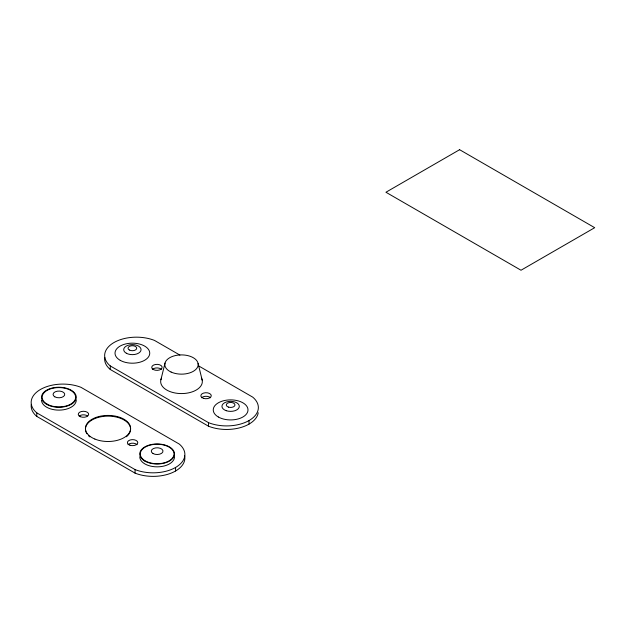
<?xml version="1.0" encoding="UTF-8"?>
<svg xmlns="http://www.w3.org/2000/svg" width="626" height="626" viewBox="0 0 626 626"><rect width="100%" height="100%" fill="white"/><g stroke="black" fill="none" stroke-linecap="round" stroke-linejoin="round"><path stroke-width="0.94" d="M160.898 379.739L165.021 363.088M179.897 355.091L154.489 340.419A31.785 18.35 0 0 0 113.955 342.547A31.785 18.35 0 0 0 110.278 365.944L110.278 369.489L208.521 426.212A31.785 18.35 0 0 0 258.225 412.769M198.528 365.85L252.732 397.142A31.785 18.35 0 0 1 249.046 420.539L249.046 424.084M110.278 365.944L208.521 422.667A31.785 18.35 0 0 0 249.046 420.539M36.793 412.863L135.044 469.578A31.785 18.35 0 0 0 175.57 467.458A31.785 18.35 0 0 0 179.255 444.053L81.004 387.337A31.785 18.35 0 0 0 40.479 389.458A31.785 18.35 0 0 0 36.793 412.863L36.793 416.407L135.044 473.123A31.785 18.35 0 0 0 169.81 473.632A31.785 18.35 0 0 0 184.56 455.446M198.074 363.456L202.214 380.201M208.521 422.667L208.521 426.212M175.57 467.458L175.57 471.002M135.044 469.578L135.044 473.123M36.793 416.407A31.785 18.35 0 0 1 31.3 404.318M79.228 416.071A5.211 3.005 0 0 1 87.491 415.914M128.072 444.679A5.211 3.005 0 0 1 137.094 444.679M110.278 369.489A31.785 18.35 0 0 1 104.777 357.407M201.556 397.768A5.211 3.005 0 0 1 210.579 397.768M152.353 369.481A5.211 3.005 0 0 1 161.375 369.332M76.262 399.975A17.371 10.024 0 0 1 59.118 410.124A17.371 10.024 0 0 1 41.535 400.217M174.513 456.816A17.371 10.024 0 0 1 157.149 466.847A17.371 10.024 0 0 1 139.778 456.816M201.361 377.893A20.838 12.035 0 0 1 181.783 393.574A20.838 12.035 0 0 1 161.477 378.206M85.746 431.283A22.575 13.036 0 0 1 109.511 416.157A22.575 13.036 0 0 1 129.621 432.957M129.152 433.763A22.575 13.036 0 0 1 126.366 436.768M89.839 436.893A22.575 13.036 0 0 1 88.54 435.751M86.889 433.755A22.575 13.036 0 0 1 86.028 432.12M459.609 149.7L385.929 192.245L521.012 270.236L594.7 227.692L459.609 149.7M120.255 360.357A17.371 10.024 0 0 0 149.207 355.654A17.371 10.024 0 0 0 127.681 343.533A17.371 10.024 0 0 0 120.255 360.357M218.349 416.994A17.371 10.024 0 0 0 247.403 412.503A17.371 10.024 0 0 0 226.135 400.217A17.371 10.024 0 0 0 218.349 416.994M94.862 439.053A22.575 13.036 0 0 0 130.49 429.741A22.575 13.036 0 0 0 98.712 416.58A22.575 13.036 0 0 0 94.862 439.053M171.101 372.047A16.675 9.625 0 0 0 197.988 365.967A16.675 9.625 0 0 0 175.421 355.56A16.675 9.625 0 0 0 171.101 372.047M46.77 404.435A17.371 10.024 0 0 0 75.73 399.732A17.371 10.024 0 0 0 54.196 387.611A17.371 10.024 0 0 0 46.77 404.435M144.864 461.072A17.371 10.024 0 0 0 173.926 456.581A17.371 10.024 0 0 0 152.65 444.296A17.371 10.024 0 0 0 144.864 461.072M47.2 404.185A16.753 9.672 0 0 0 75.136 399.646A16.753 9.672 0 0 0 54.36 387.948A16.753 9.672 0 0 0 47.2 404.185M148.706 462.426A16.886 9.75 0 0 0 174.028 453.983A16.886 9.75 0 0 0 148.706 445.54A16.886 9.75 0 0 0 148.706 462.426M54.822 396.837A5.845 3.373 0 0 0 64.564 395.256A5.845 3.373 0 0 0 57.318 391.18A5.845 3.373 0 0 0 54.822 396.837M153.01 453.529A5.845 3.373 0 0 0 162.791 452.019A5.845 3.373 0 0 0 155.631 447.887A5.845 3.373 0 0 0 153.01 453.529M153.37 369.551A5.211 3.005 0 0 0 162.009 368.057A5.211 3.005 0 0 0 155.444 364.481A5.211 3.005 0 0 0 153.37 369.551M203.458 398.332A5.211 3.005 0 0 0 211.275 395.726A5.211 3.005 0 0 0 203.458 393.12A5.211 3.005 0 0 0 203.458 398.332M80.425 416.72A5.211 3.005 0 0 0 88.649 414.568A5.211 3.005 0 0 0 81.31 411.54A5.211 3.005 0 0 0 80.425 416.72M129.981 445.243A5.211 3.005 0 0 0 137.798 442.637A5.211 3.005 0 0 0 129.981 440.031A5.211 3.005 0 0 0 129.981 445.243M126.319 353.228A8.686 5.016 0 0 0 140.795 350.873A8.686 5.016 0 0 0 130.028 344.809A8.686 5.016 0 0 0 126.319 353.228M226.283 410.703A8.686 5.016 0 0 0 239.312 406.36A8.686 5.016 0 0 0 226.283 402.017A8.686 5.016 0 0 0 226.283 410.703M129.347 350.012A4.343 2.504 0 0 0 136.585 348.839A4.343 2.504 0 0 0 131.202 345.802A4.343 2.504 0 0 0 129.347 350.012M228.459 407.111A4.343 2.504 0 0 0 234.969 404.944A4.343 2.504 0 0 0 228.459 402.768A4.343 2.504 0 0 0 228.459 407.111"/></g></svg>
